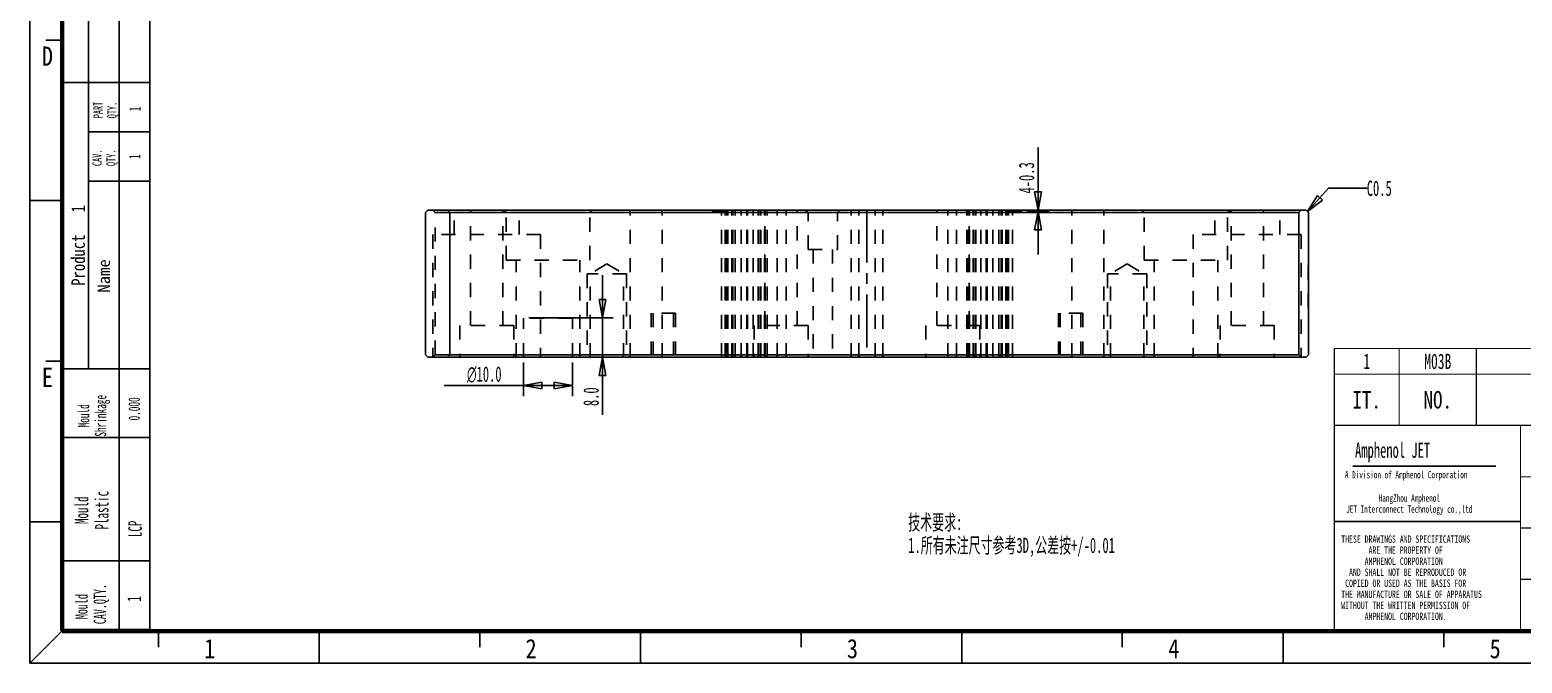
# Model space of a CAD drawing. Header units: millimetres. Extents: x 15 to 520, y 10 to 366.
# Drawn here: x 15.3 to 319.4, y 10.1 to 139.2 of the extents above; entities that cross this region are included whole.
import ezdxf

# ---------------------------------------------------------------- set-up
doc = ezdxf.new("R2010")
doc.units = ezdxf.units.MM
doc.header["$LTSCALE"] = 28.875
doc.linetypes.add('CENTER', pattern=[0.6, 0.375, -0.075, 0.075, -0.075])
doc.linetypes.add('HIDDEN', pattern=[0.2, 0.1, -0.1])
doc.layers.get('0').update_dxf_attribs({"linetype": 'CONTINUOUS'})
for name, color, linetype in [('AXIS', 7, 'CONTINUOUS'), ('DEFAULT_2', 4, 'HIDDEN'), ('DIM', 7, 'CONTINUOUS'), ('NOTE', 7, 'CONTINUOUS')]:
    doc.layers.add(name, color=color, linetype=linetype)
doc.styles.get("Standard").update_dxf_attribs({"font": 'txt', "width": 0.6})
doc.styles.add('TEXTSTYLE_10', font='txt')
doc.styles.add('TEXTSTYLE_11', font='txt', dxfattribs={"width": 0.6})
doc.styles.add('TEXTSTYLE_12', font='txt', dxfattribs={"width": 0.6})
doc.styles.add('TEXTSTYLE_2', font='gdt', dxfattribs={"width": 0.6})
doc.styles.add('TEXTSTYLE_3', font='txt', dxfattribs={"width": 0.65})
doc.styles.add('TEXTSTYLE_4', font='txt', dxfattribs={"width": 0.8})
doc.styles.add('TEXTSTYLE_5', font='txt', dxfattribs={"width": 0.85})
doc.dimstyles.new('DIMSTYLE_12', dxfattribs={"dimtxt": 3.125, "dimasz": 3.75, "dimexe": 1.75, "dimexo": 0.875, "dimtad": 1, "dimdec": 1, "dimzin": 0, "dimdsep": 46, "dimtxsty": 'STANDARD', "dimblk": 'CLOSED', "dimblk1": 'CLOSED', "dimblk2": 'CLOSED', "dimcen": 0.09, "dimadec": 0, "dimazin": 0, "dimtp": 0.1, "dimtm": 0.1, "dimtfac": 1, "dimtdec": 1, "dimtofl": 0, "dimtmove": 0, "dimatfit": 3, "dimldrblk": 'CLOSED', "dimfxl": 1, "dimtolj": 1, "dimtzin": 0, "dimarcsym": 0})
doc.dimstyles.new('DIMSTYLE_9', dxfattribs={"dimtxt": 3.125, "dimasz": 3.75, "dimexe": 1.75, "dimexo": 0.875, "dimtad": 1, "dimdec": 1, "dimzin": 0, "dimdsep": 46, "dimtxsty": 'STANDARD', "dimblk": 'CLOSED', "dimblk1": 'CLOSED', "dimblk2": 'CLOSED', "dimcen": 0.09, "dimadec": 0, "dimazin": 0, "dimtp": 0.2, "dimtm": 0.2, "dimtfac": 1, "dimtdec": 1, "dimtofl": 0, "dimtmove": 0, "dimatfit": 3, "dimldrblk": 'CLOSED', "dimfxl": 1, "dimtolj": 1, "dimtzin": 0, "dimarcsym": 0})
doc.dimstyles.get("Standard").update_dxf_attribs({"dimtxt": 3.125, "dimasz": 3.75, "dimexe": 1.75, "dimexo": 0.875, "dimtad": 1, "dimdec": 3, "dimzin": 0, "dimdsep": 46, "dimtxsty": 'STANDARD', "dimblk": 'CLOSED', "dimblk1": 'CLOSED', "dimblk2": 'CLOSED', "dimcen": 0.09, "dimadec": 0, "dimazin": 0, "dimtol": 1, "dimtp": 0.001, "dimtm": 0.001, "dimtfac": 1, "dimtdec": 3, "dimtofl": 0, "dimtmove": 0, "dimatfit": 3, "dimldrblk": 'CLOSED', "dimfxl": 1, "dimtolj": 1, "dimtzin": 0, "dimarcsym": 0})

# ---------------------------------------------------------------- blocks, each defined once
blk = doc.blocks.new('_CLOSED')
at = {"color": 0, "linetype": 'ByBlock'}
for p, q in [((0, 0), (-1, 0.183)), ((-1, 0.183), (-1, -0.183)), ((-1, -0.183), (0, 0)), ((-1, 0), (0, 0))]:
    blk.add_line(p, q, dxfattribs=at)
blk = doc.blocks.new('*D40')
at = {"layer": 'DIM', "color": 2, "linetype": 'Continuous'}
for p, q in [((220.71, 102.45), (220.71, 115.2)), ((220.71, 115.2), (220.71, 102.3)), ((218.45, 102.45), (222.89, 102.45)), ((218.45, 102.15), (222.89, 102.15)), ((220.71, 93.4), (220.71, 102.3)), ((220.71, 102.15), (220.71, 93.4))]:
    blk.add_line(p, q, dxfattribs=at)
at = {"layer": 'DIM', "color": 2, "linetype": 'Continuous', "xscale": 3.75, "yscale": 3.75, "zscale": 3.75}
for p, rotation in [((220.71, 102.45), 270), ((220.71, 102.15), 90)]:
    blk.add_blockref('_CLOSED', p, dxfattribs=dict(at, rotation=rotation))
at = {"layer": 'DIM', "color": 2, "linetype": 'Continuous', "insert": (216.8, 105.83), "char_height": 3.125, "width": 9.375, "attachment_point": 1, "rotation": 90, "line_spacing_factor": 0.9}
blk.add_mtext('4-0.3', dxfattribs=at)
blk = doc.blocks.new('*D41')
at = {"layer": 'DIM', "color": 2, "linetype": 'Continuous'}
for p, q in [((131.97, 80.45), (131.97, 89.2)), ((131.97, 89.2), (131.97, 76.45)), ((116.95, 80.45), (134.16, 80.45)), ((131.97, 60.68), (131.97, 76.45)), ((116.95, 72.45), (134.16, 72.45)), ((131.97, 72.45), (131.97, 60.68))]:
    blk.add_line(p, q, dxfattribs=at)
at = {"layer": 'DIM', "color": 2, "linetype": 'Continuous', "xscale": 3.75, "yscale": 3.75, "zscale": 3.75}
for p, rotation in [((131.97, 80.45), 270), ((131.97, 72.45), 90)]:
    blk.add_blockref('_CLOSED', p, dxfattribs=dict(at, rotation=rotation))
at = {"layer": 'DIM', "color": 2, "linetype": 'Continuous', "insert": (128.06, 66.31), "char_height": 3.125, "width": 5.625, "attachment_point": 3, "rotation": 90, "line_spacing_factor": 0.9}
blk.add_mtext('8.0', dxfattribs=at)
blk = doc.blocks.new('*D42')
at = {"layer": 'DIM', "color": 2, "linetype": 'Continuous'}
for p, q in [((115.85, 71.35), (115.85, 64.48)), ((125.85, 71.35), (125.85, 64.48)), ((120.85, 66.67), (99.72, 66.67)), ((115.85, 66.67), (120.85, 66.67)), ((125.85, 66.67), (120.85, 66.67))]:
    blk.add_line(p, q, dxfattribs=at)
at = {"layer": 'DIM', "color": 2, "linetype": 'Continuous', "xscale": 3.75, "yscale": 3.75, "zscale": 3.75, "rotation": 180}
blk.add_blockref('_CLOSED', (115.85, 66.67), dxfattribs=at)
at = {"layer": 'DIM', "color": 2, "linetype": 'Continuous', "xscale": 3.75, "yscale": 3.75, "zscale": 3.75}
blk.add_blockref('_CLOSED', (125.85, 66.67), dxfattribs=at)
at = {"layer": 'DIM', "color": 2, "linetype": 'Continuous', "insert": (111.39, 70.58), "char_height": 3.125, "width": 11.6667, "attachment_point": 3, "line_spacing_factor": 0.9, "style": 'TEXTSTYLE_2'}
blk.add_mtext('{\\Fgdt;n}\\Ftxt;10.0', dxfattribs=at)
blk = doc.blocks.new('*T55')
at = {"color": 2, "linetype": 'Continuous', "const_width": 0.25}
for points in [[(231.94375, 57.575), (-0.125, 57.575)], [(0, 0), (0, 57.575)], [(13.225, 41.9), (13.225, 57.575)], [(28.975, 41.9), (28.975, 57.575)], [(82.725, 41.9), (82.725, 57.575)], [(96.975, 0), (96.975, 57.575)], [(121.975, 41.9), (121.975, 57.575)], [(146.975, 41.9), (146.975, 57.575)], [(200.39375, 41.9), (200.39375, 57.575)], [(231.81875, 0), (231.81875, 57.575)], [(231.81875, 52.3375), (0, 52.3375)], [(231.81875, 41.9), (0, 41.9)], [(37.95, 0), (37.95, 41.9)], [(68.6125, 0), (68.6125, 41.9)], [(153.4, 0), (153.4, 41.9)], [(96.975, 31.4), (37.95, 31.4)], [(231.81875, 26.1875), (96.975, 26.1875)], [(96.975, 20.9875), (37.95, 20.9875)], [(153.4, 17.025), (96.975, 17.025)], [(231.81875, 13.1), (153.4, 13.1)], [(184.68125, 0), (184.68125, 13.1)], [(200.39375, 0), (200.39375, 13.1)], [(216.10625, 0), (216.10625, 13.1)], [(96.975, 10.5), (37.95, 10.5)], [(153.4, 7.8625), (96.975, 7.8625)], [(231.81875, 7.8625), (184.68125, 7.8625)], [(231.94375, 0), (-0.125, 0)]]:
    blk.add_lwpolyline(points, dxfattribs=at)
at = {"layer": 'NOTE', "color": 2, "linetype": 'Continuous', "line_spacing_factor": 0.9}
for s, insert, char_height, width, attachment_point, style in [('1', (6.6125, 56.51875), 3.125, 4.0625, 2, 'TEXTSTYLE_3'), ('M03B', (21.1, 56.51875), 3.125, 16.25, 2, 'TEXTSTYLE_3'), ('M-BLOCK', (55.85, 56.51875), 3.125, 35, 2, 'TEXTSTYLE_4'), ('1', (89.85, 56.51875), 3.125, 4.0625, 2, 'TEXTSTYLE_3'), ('SKD61', (109.475, 56.51875), 3.125, 20.3125, 2, 'TEXTSTYLE_3'), ('HRC52-53', (134.475, 56.51875), 3.125, 32.5, 2, 'TEXTSTYLE_3'), ('180*130*30', (173.684375, 56.51875), 3.125, 40.625, 2, 'TEXTSTYLE_3'), ('已备料 ', (216.10625, 56.51875), 3.125, 16.25, 2, 'TEXTSTYLE_3'), ('IT.', (6.6125, 48.9), 3.5625, 17.1, 2, 'TEXTSTYLE_4'), ('NO.', (21.1, 48.9), 3.5625, 17.1, 2, 'TEXTSTYLE_4'), ('WORKPIECE NAME', (55.85, 48.9), 3.5625, 79.8, 2, 'TEXTSTYLE_4'), ('QTY', (89.85, 48.9), 3.5625, 17.1, 2, 'TEXTSTYLE_4'), ('MATERIAL', (109.475, 48.9), 3.5625, 45.6, 2, 'TEXTSTYLE_4'), ('FINISH', (134.475, 48.9), 3.5625, 34.2, 2, 'TEXTSTYLE_4'), ('FORMAL SIZE', (173.684375, 48.9), 3.5625, 62.7, 2, 'TEXTSTYLE_4'), ('REMARK', (216.10625, 48.9), 3.5625, 34.2, 2, 'TEXTSTYLE_4'), ('PART NO.:\\P    Y24N01B-701 ', (98.396875, 38.73125), 3.75, 78, 1, 'TEXTSTYLE_3'), ('PART NAME:  \\P    ', (154.821875, 38.73125), 3.75, 58.5, 1, 'TEXTSTYLE_3'), ('APPD:  ', (98.396875, 23.16875), 3.125, 28.4375, 1, 'TEXTSTYLE_3'), ('DRAWING NO.:   \\P          SMX0100 - M03B', (154.821875, 24.096875), 3.5625, 111.15, 1, 'TEXTSTYLE_3'), (' \\P \\P \\P \\P \\P \\P \\P \\P \\PTHESE DRAWINGS AND SPECIFICATIONS\\P       ARE THE PROPERTY OF\\P      AMPHENOL CORPORATION\\P  AND SHALL NOT BE REPRODUCED OR\\P COPIED OR USED AS THE BASIS FOR\\PTHE MANUFACTURE OR SALE OF APPARATUS\\PWITHOUT THE WRITTEN PERMISSION OF\\P      AMPHENOL CORPORATION. ', (1.421875, 39.7125), 1.5, 70.2, 1, 'TEXTSTYLE_3'), ('CHKD:', (98.396875, 14.00625), 3.125, 20.3125, 1, 'TEXTSTYLE_3'), ('SCALE', (192.5375, 12.04375), 3.125, 20.3125, 2, 'TEXTSTYLE_3'), ('SHEET', (208.25, 12.04375), 3.125, 20.3125, 2, 'TEXTSTYLE_3'), ('REV.', (223.9625, 12.04375), 3.125, 16.25, 2, 'TEXTSTYLE_3'), ('DR: wangfei   2018.01.30', (98.396875, 5.7125), 3.5625, 111.15, 1, 'TEXTSTYLE_3'), ('1:1', (192.5375, 5.49375), 3.125, 12.1875, 2, 'TEXTSTYLE_3'), ('1/1', (208.25, 5.49375), 3.125, 12.1875, 2, 'TEXTSTYLE_3'), ('A', (223.9625, 5.49375), 3.125, 4.0625, 2, 'TEXTSTYLE_3')]:
    blk.add_mtext(s, dxfattribs=dict(at, insert=insert, char_height=char_height, width=width, attachment_point=attachment_point, style=style))
blk = doc.blocks.new('*T56')
at = {"color": 0, "linetype": 'ByBlock', "lineweight": -2}
for p, q in [((0, 0), (17.63125, 0)), ((0, 0), (0, -169.96875)), ((5.11875, 0), (5.11875, -116.8125)), ((11.375, 0), (11.375, -169.96875)), ((17.63125, 0), (17.63125, -169.96875)), ((5.11875, -10.0625), (17.63125, -10.0625)), ((5.11875, -20.125), (17.63125, -20.125)), ((0, -58.40625), (17.63125, -58.40625)), ((5.11875, -68.46875), (17.63125, -68.46875)), ((5.11875, -78.53125), (17.63125, -78.53125)), ((0, -116.8125), (17.63125, -116.8125)), ((0, -130.8125), (17.63125, -130.8125)), ((0, -155.96875), (17.63125, -155.96875)), ((0, -169.96875), (17.63125, -169.96875))]:
    blk.add_line(p, q, dxfattribs=at)

msp = doc.modelspace()

# ---------------------------------------------------------------- linework, layer by layer
at = {"color": 7, "linetype": 'Continuous'}
for p, q in [((15.27, 366.3202), (15.27, 10.0714)), ((21.809, 137.1181), (18.5346, 137.1181)), ((21.809, 104.3747), (15.2603, 104.3747)), ((96.355, 102.4465), (95.855, 101.9465)), ((95.855, 72.9465), (95.855, 101.9465)), ((96.355, 102.4465), (275.355, 102.4465)), ((100.355, 102.4465), (100.855, 101.9465)), ((100.855, 101.9465), (100.855, 72.9465)), ((100.855, 101.9465), (273.855, 101.9465)), ((154.355, 102.4465), (154.355, 102.1465)), ((154.355, 102.1465), (157.355, 102.1465)), ((157.355, 102.1465), (157.355, 102.4465)), ((214.355, 102.4465), (214.355, 102.1465)), ((214.355, 102.1465), (217.355, 102.1465)), ((217.355, 102.1465), (217.355, 102.4465)), ((273.855, 101.9465), (274.355, 102.4465)), ((273.855, 72.9465), (273.855, 101.9465)), ((275.855, 101.9465), (275.355, 102.4465)), ((275.855, 101.9465), (275.855, 72.9465)), ((21.809, 71.6313), (18.5346, 71.6313)), ((95.855, 72.9465), (96.355, 72.4465)), ((275.355, 72.4465), (96.355, 72.4465)), ((100.355, 72.4465), (100.855, 72.9465)), ((100.855, 72.9465), (273.855, 72.9465)), ((273.855, 72.9465), (274.355, 72.4465)), ((275.355, 72.4465), (275.855, 72.9465)), ((284.8367, 50.2424), (313.9843, 50.2699)), ((21.809, 38.8878), (15.2603, 38.8878)), ((281.0826, 38.9539), (319.0627, 38.9539)), ((21.809, 16.6223), (15.2603, 10.0736)), ((41.455, 13.348), (41.455, 16.6223)), ((74.1985, 10.0736), (74.1985, 16.6223)), ((106.9419, 13.348), (106.9419, 16.6223)), ((139.6853, 10.0736), (139.6853, 16.6223)), ((172.4287, 13.348), (172.4287, 16.6223)), ((205.1722, 10.0736), (205.1722, 16.6223)), ((237.8849, 13.348), (237.8849, 16.6223)), ((270.659, 10.0736), (270.659, 16.6223)), ((303.4024, 13.348), (303.4024, 16.6223)), ((15.27, 10.0714), (519.1807, 10.0714))]:
    msp.add_line(p, q, dxfattribs=at)
at = {"color": 7, "linetype": 'Continuous', "const_width": 0.875}
for points in [[(21.809, 359.7734), (21.809, 16.6223)], [(21.809, 16.6223), (512.9604, 16.6223)]]:
    msp.add_lwpolyline(points, dxfattribs=at)
at = {"layer": 'AXIS', "color": 1, "linetype": 'CENTER'}
msp.add_line((185.855, 102.5715), (185.855, 72.3215), dxfattribs=at)
at = {"layer": 'DEFAULT_2', "color": 4, "linetype": 'HIDDEN'}
for p, q in [((97.855, 101.9465), (97.355, 102.4465)), ((97.855, 72.9465), (97.855, 101.9465)), ((100.855, 101.9465), (97.855, 101.9465)), ((101.755, 97.4465), (101.755, 102.4465)), ((105.055, 78.9465), (105.055, 102.4465)), ((111.655, 78.9465), (111.655, 102.4465)), ((112.355, 101.9465), (111.855, 102.4465)), ((112.355, 92.2465), (112.355, 101.9465)), ((114.955, 97.4465), (114.955, 102.4465)), ((129.355, 101.9465), (129.855, 102.4465)), ((129.355, 92.2465), (129.355, 101.9465)), ((137.605, 72.4465), (137.605, 102.4465)), ((144.105, 72.4465), (144.105, 102.4465)), ((156.2287, 72.4465), (156.2287, 102.4465)), ((156.9859, 72.4465), (156.9859, 102.4465)), ((157.1804, 72.4465), (157.1804, 102.4465)), ((157.2301, 72.4465), (157.2301, 102.4465)), ((157.5287, 72.4465), (157.5287, 102.4465)), ((158.2859, 72.4465), (158.2859, 102.4465)), ((158.5301, 72.4465), (158.5301, 102.4465)), ((158.9804, 72.4465), (158.9804, 102.4465)), ((160.2346, 72.4465), (160.2346, 102.4465)), ((161.3363, 72.4465), (161.3363, 102.4465)), ((161.5346, 72.4465), (161.5346, 102.4465)), ((162.6363, 72.4465), (162.6363, 102.4465)), ((163.6898, 72.4465), (163.6898, 102.4465)), ((163.84, 72.4465), (163.84, 102.4465)), ((164.2406, 72.4465), (164.2406, 102.4465)), ((164.9898, 72.4465), (164.9898, 102.4465)), ((165.055, 78.9465), (165.055, 102.4465)), ((165.14, 72.4465), (165.14, 102.4465)), ((165.5406, 72.4465), (165.5406, 102.4465)), ((167.5846, 72.4465), (167.5846, 102.4465)), ((169.3846, 72.4465), (169.3846, 102.4465)), ((171.655, 78.9465), (171.655, 102.4465)), ((173.855, 101.9465), (173.355, 102.4465)), ((173.855, 94.4465), (173.855, 101.9465)), ((179.855, 101.9465), (180.355, 102.4465)), ((179.855, 94.4465), (179.855, 101.9465)), ((182.605, 72.4465), (182.605, 102.4465)), ((184.205, 72.4465), (184.205, 102.4465)), ((187.505, 72.4465), (187.505, 102.4465)), ((189.105, 72.4465), (189.105, 102.4465)), ((200.055, 78.9465), (200.055, 102.4465)), ((202.3253, 72.4465), (202.3253, 102.4465)), ((204.1253, 72.4465), (204.1253, 102.4465)), ((206.1694, 72.4465), (206.1694, 102.4465)), ((206.5699, 72.4465), (206.5699, 102.4465)), ((206.655, 78.9465), (206.655, 102.4465)), ((206.7202, 72.4465), (206.7202, 102.4465)), ((207.4694, 72.4465), (207.4694, 102.4465)), ((207.8699, 72.4465), (207.8699, 102.4465)), ((208.0202, 72.4465), (208.0202, 102.4465)), ((209.0737, 72.4465), (209.0737, 102.4465)), ((210.1753, 72.4465), (210.1753, 102.4465)), ((210.3737, 72.4465), (210.3737, 102.4465)), ((211.4753, 72.4465), (211.4753, 102.4465)), ((212.7295, 72.4465), (212.7295, 102.4465)), ((213.1798, 72.4465), (213.1798, 102.4465)), ((213.4241, 72.4465), (213.4241, 102.4465)), ((214.1813, 72.4465), (214.1813, 102.4465)), ((214.4798, 72.4465), (214.4798, 102.4465)), ((214.5295, 72.4465), (214.5295, 102.4465)), ((214.7241, 72.4465), (214.7241, 102.4465)), ((215.4813, 72.4465), (215.4813, 102.4465)), ((227.605, 72.4465), (227.605, 102.4465)), ((234.105, 72.4465), (234.105, 102.4465)), ((242.355, 101.9465), (241.855, 102.4465)), ((242.355, 92.2465), (242.355, 101.9465)), ((256.755, 97.4465), (256.755, 102.4465)), ((259.355, 101.9465), (259.855, 102.4465)), ((259.355, 92.2465), (259.355, 101.9465)), ((260.055, 78.9465), (260.055, 102.4465)), ((266.655, 78.9465), (266.655, 102.4465)), ((269.955, 97.4465), (269.955, 102.4465)), ((97.355, 97.4465), (97.355, 72.4465)), ((119.355, 97.4465), (97.355, 97.4465)), ((119.355, 97.4465), (119.355, 72.4465)), ((274.355, 97.4465), (252.355, 97.4465)), ((252.355, 97.4465), (252.355, 72.4465)), ((274.355, 97.4465), (274.355, 72.4465)), ((173.8554, 94.4465), (179.8546, 94.4465)), ((174.855, 94.4465), (174.855, 72.4465)), ((178.855, 94.4465), (178.855, 72.4465)), ((112.355, 92.2465), (129.355, 92.2465)), ((114.355, 72.4465), (114.355, 92.2465)), ((127.355, 72.4465), (127.355, 92.2465)), ((132.855, 91.4895), (129.455, 89.4465)), ((132.855, 91.4895), (136.255, 89.4465)), ((238.855, 91.4895), (235.455, 89.4465)), ((238.855, 91.4895), (242.255, 89.4465)), ((242.355, 92.2465), (259.355, 92.2465)), ((244.355, 72.4465), (244.355, 92.2465)), ((257.355, 72.4465), (257.355, 92.2465)), ((128.855, 89.4465), (128.855, 72.4465)), ((136.855, 89.4465), (128.855, 89.4465)), ((129.455, 72.4465), (129.455, 89.4465)), ((136.255, 72.4465), (136.255, 89.4465)), ((136.855, 89.4465), (136.855, 72.4465)), ((242.855, 89.4465), (234.855, 89.4465)), ((234.855, 89.4465), (234.855, 72.4465)), ((235.455, 72.4465), (235.455, 89.4465)), ((242.255, 72.4465), (242.255, 89.4465)), ((242.855, 89.4465), (242.855, 72.4465)), ((275.855, 91.2001), (275.755, 91.2001)), ((275.755, 91.2001), (275.755, 82.2001)), ((275.855, 91.0087), (275.755, 91.0087)), ((275.855, 90.6257), (275.755, 90.6257)), ((275.855, 90.4342), (275.755, 90.4342)), ((275.855, 90.2427), (275.755, 90.2427)), ((275.855, 90.0512), (275.755, 90.0512)), ((275.855, 89.8597), (275.755, 89.8597)), ((275.855, 89.6682), (275.755, 89.6682)), ((275.855, 89.4767), (275.755, 89.4767)), ((275.855, 89.2853), (275.755, 89.2853)), ((275.855, 89.0938), (275.755, 89.0938)), ((275.855, 88.9023), (275.755, 88.9023)), ((275.855, 88.5193), (275.755, 88.5193)), ((275.855, 88.3278), (275.755, 88.3278)), ((275.855, 87.9448), (275.755, 87.9448)), ((275.855, 87.5618), (275.755, 87.5618)), ((275.855, 87.3704), (275.755, 87.3704)), ((275.855, 87.1789), (275.755, 87.1789)), ((275.855, 86.7959), (275.755, 86.7959)), ((275.855, 86.4129), (275.755, 86.4129)), ((275.855, 86.2214), (275.755, 86.2214)), ((275.855, 86.0299), (275.755, 86.0299)), ((275.855, 85.8384), (275.755, 85.8384)), ((275.855, 85.647), (275.755, 85.647)), ((275.855, 85.264), (275.755, 85.264)), ((275.855, 85.0725), (275.755, 85.0725)), ((275.855, 84.881), (275.755, 84.881)), ((275.855, 84.6895), (275.755, 84.6895)), ((275.855, 84.498), (275.755, 84.498)), ((275.855, 84.3065), (275.755, 84.3065)), ((275.855, 84.115), (275.755, 84.115)), ((275.855, 83.9235), (275.755, 83.9235)), ((275.855, 83.7321), (275.755, 83.7321)), ((275.855, 83.5406), (275.755, 83.5406)), ((275.855, 83.3491), (275.755, 83.3491)), ((275.855, 83.1576), (275.755, 83.1576)), ((275.855, 82.9661), (275.755, 82.9661)), ((275.855, 82.7746), (275.755, 82.7746)), ((275.855, 82.3916), (275.755, 82.3916)), ((275.855, 82.2001), (275.755, 82.2001)), ((115.855, 72.4465), (115.855, 80.4465)), ((125.855, 80.4465), (115.855, 80.4465)), ((125.855, 72.4465), (125.855, 80.4465)), ((141.855, 81.4465), (141.855, 72.4465)), ((146.855, 81.4465), (141.855, 81.4465)), ((142.255, 81.4465), (142.255, 72.4465)), ((146.455, 81.4465), (146.455, 72.4465)), ((146.855, 81.4465), (146.855, 72.4465)), ((229.855, 81.4465), (224.855, 81.4465)), ((224.855, 81.4465), (224.855, 72.4465)), ((225.255, 81.4465), (225.255, 72.4465)), ((229.455, 81.4465), (229.455, 72.4465)), ((229.855, 81.4465), (229.855, 72.4465)), ((102.855, 78.9465), (102.855, 72.4465)), ((113.855, 78.9465), (102.855, 78.9465)), ((113.855, 78.9465), (113.855, 72.4465)), ((162.855, 78.9465), (162.855, 72.4465)), ((173.855, 78.9465), (162.855, 78.9465)), ((173.855, 78.9465), (173.855, 72.4465)), ((208.855, 78.9465), (197.855, 78.9465)), ((197.855, 78.9465), (197.855, 72.4465)), ((208.855, 78.9465), (208.855, 72.4465)), ((268.855, 78.9465), (257.855, 78.9465)), ((257.855, 78.9465), (257.855, 72.4465)), ((268.855, 78.9465), (268.855, 72.4465)), ((97.855, 72.9465), (97.355, 72.4465)), ((100.855, 72.9465), (97.855, 72.9465))]:
    msp.add_line(p, q, dxfattribs=at)

# ---------------------------------------------------------------- block references
for name, p in [('*T56', (22.1093, 186.8726)), ('*T55', (281.0735, 16.6591))]:
    msp.add_blockref(name, p)

# ---------------------------------------------------------------- texts
at = {"color": 7, "linetype": 'Continuous', "char_height": 3.9292, "width": 3.33983, "line_spacing_factor": 0.9, "style": 'TEXTSTYLE_5'}
for s, insert, attachment_point in [('D', (17.7109, 135.8084), 1), ('E', (17.7109, 70.3215), 1), ('1', (51.9189, 15.007), 2), ('2', (117.4057, 15.007), 2), ('3', (182.8926, 15.007), 2), ('4', (248.3794, 15.007), 2), ('5', (313.8663, 15.007), 2)]:
    msp.add_mtext(s, dxfattribs=dict(at, insert=insert, attachment_point=attachment_point))
at = {"color": 2, "linetype": 'Continuous', "insert": (194.2591, 40.3506), "char_height": 3.125, "width": 43.125, "attachment_point": 1, "line_spacing_factor": 0.9}
msp.add_mtext('技术要求:\\P1.所有未注尺寸参考3D,公差按+/-0.01\\P ', dxfattribs=at)
at = {"layer": 'NOTE', "color": 2, "linetype": 'Continuous', "attachment_point": 1, "rotation": 90, "line_spacing_factor": 0.9}
for s, insert, char_height, width in [('PART\\PQTY.', (28.222, 121.1729), 1.875, 4.5), ('1', (35.5384, 122.5933), 2.3125, 1.3875), ('CAV.\\PQTY.', (28.0201, 111.4282), 1.875, 4.5), ('1', (35.4673, 112.8657), 2.3125, 1.3875), ('  Mould\\PShrinkage', (25.0561, 56.2618), 2.3125, 12.4875), ('0.000', (35.3689, 59.5617), 2.3125, 6.9375), (' Mould\\PPlastic', (24.4269, 37.323), 2.75, 11.55), ('LCP', (35.322, 35.7564), 2.75, 4.95), (' Mould\\PCAV.QTY.', (24.5419, 18.0259), 2.5, 12), ('1', (35.1458, 22.6328), 2.75, 1.65)]:
    msp.add_mtext(s, dxfattribs=dict(at, insert=insert, char_height=char_height, width=width))
at = {"layer": 'NOTE', "color": 2, "linetype": 'Continuous', "insert": (287.6992, 108.4619), "char_height": 3.125, "width": 7.5, "attachment_point": 1, "line_spacing_factor": 0.9}
msp.add_mtext('C0.5', dxfattribs=at)
at = {"layer": 'NOTE', "color": 2, "linetype": 'Continuous', "attachment_point": 1, "rotation": 90, "line_spacing_factor": 0.9}
for s, insert, char_height, width, style in [('Product   1', (23.7318, 87.0087), 2.75, 24.2, 'TEXTSTYLE_4'), ('Name', (29.0938, 85.6318), 2.5, 10, 'TEXTSTYLE_10')]:
    msp.add_mtext(s, dxfattribs=dict(at, insert=insert, char_height=char_height, width=width, style=style))
at = {"layer": 'NOTE', "color": 2, "linetype": 'Continuous', "attachment_point": 1, "line_spacing_factor": 0.9}
for s, insert, char_height, width, style in [('Amphenol JET', (285.3094, 55.0649), 3.125, 28.589684, 'TEXTSTYLE_11'), ('A Division of Amphenol Corporation', (283.2514, 49.2475), 1.5, 33.150558, 'TEXTSTYLE_11'), ('         HangZhou Amphenol \\PJET Interconnect Technology co.,ltd', (283.5114, 44.4867), 1.5, 33.392578, 'TEXTSTYLE_12')]:
    msp.add_mtext(s, dxfattribs=dict(at, insert=insert, char_height=char_height, width=width, style=style))

# ---------------------------------------------------------------- dimensions: what is measured, and where the dimension line sits
at = {"layer": 'DIM', "color": 2, "linetype": 'Continuous'}
dim = msp.add_linear_dim(base=(220.7072, 102.4465), p1=(217.5737, 102.1465), p2=(217.5737, 102.4465), angle=90, text='4-<>', dimstyle='DIMSTYLE_12', dxfattribs=at)
dim.commit()
dim.dimension.update_dxf_attribs({"geometry": '*D40', "text_midpoint": (220.7072, 110.5152), "dimtype": 160})
dim = msp.add_linear_dim(base=(131.9698, 80.4465), p1=(116.0737, 72.4465), p2=(116.0737, 80.4465), angle=90, dimstyle='DIMSTYLE_9', dxfattribs=at)
dim.commit()
dim.dimension.update_dxf_attribs({"geometry": '*D41', "text_midpoint": (131.9698, 63.4956), "dimtype": 160})
dim = msp.add_linear_dim(base=(125.855, 66.6724), p1=(115.855, 72.2278), p2=(125.855, 72.2278), text='%%c<>', dimstyle='DIMSTYLE_9', dxfattribs=at)
dim.commit()
dim.dimension.update_dxf_attribs({"geometry": '*D42', "text_midpoint": (105.5549, 66.6724), "dimtype": 160})

# ---------------------------------------------------------------- leaders
at = {"layer": 'NOTE', "color": 2, "linetype": 'Continuous', "annotation_type": 0, "has_hookline": 1, "hookline_direction": 1, "text_width": 5.8036}
msp.add_leader([(275.6463, 102.1552), (279.8867, 106.8994), (287.6992, 106.8994)], dimstyle='STANDARD', override={"dimtad": 0}, dxfattribs=at)

doc.saveas('drawing.dxf')
